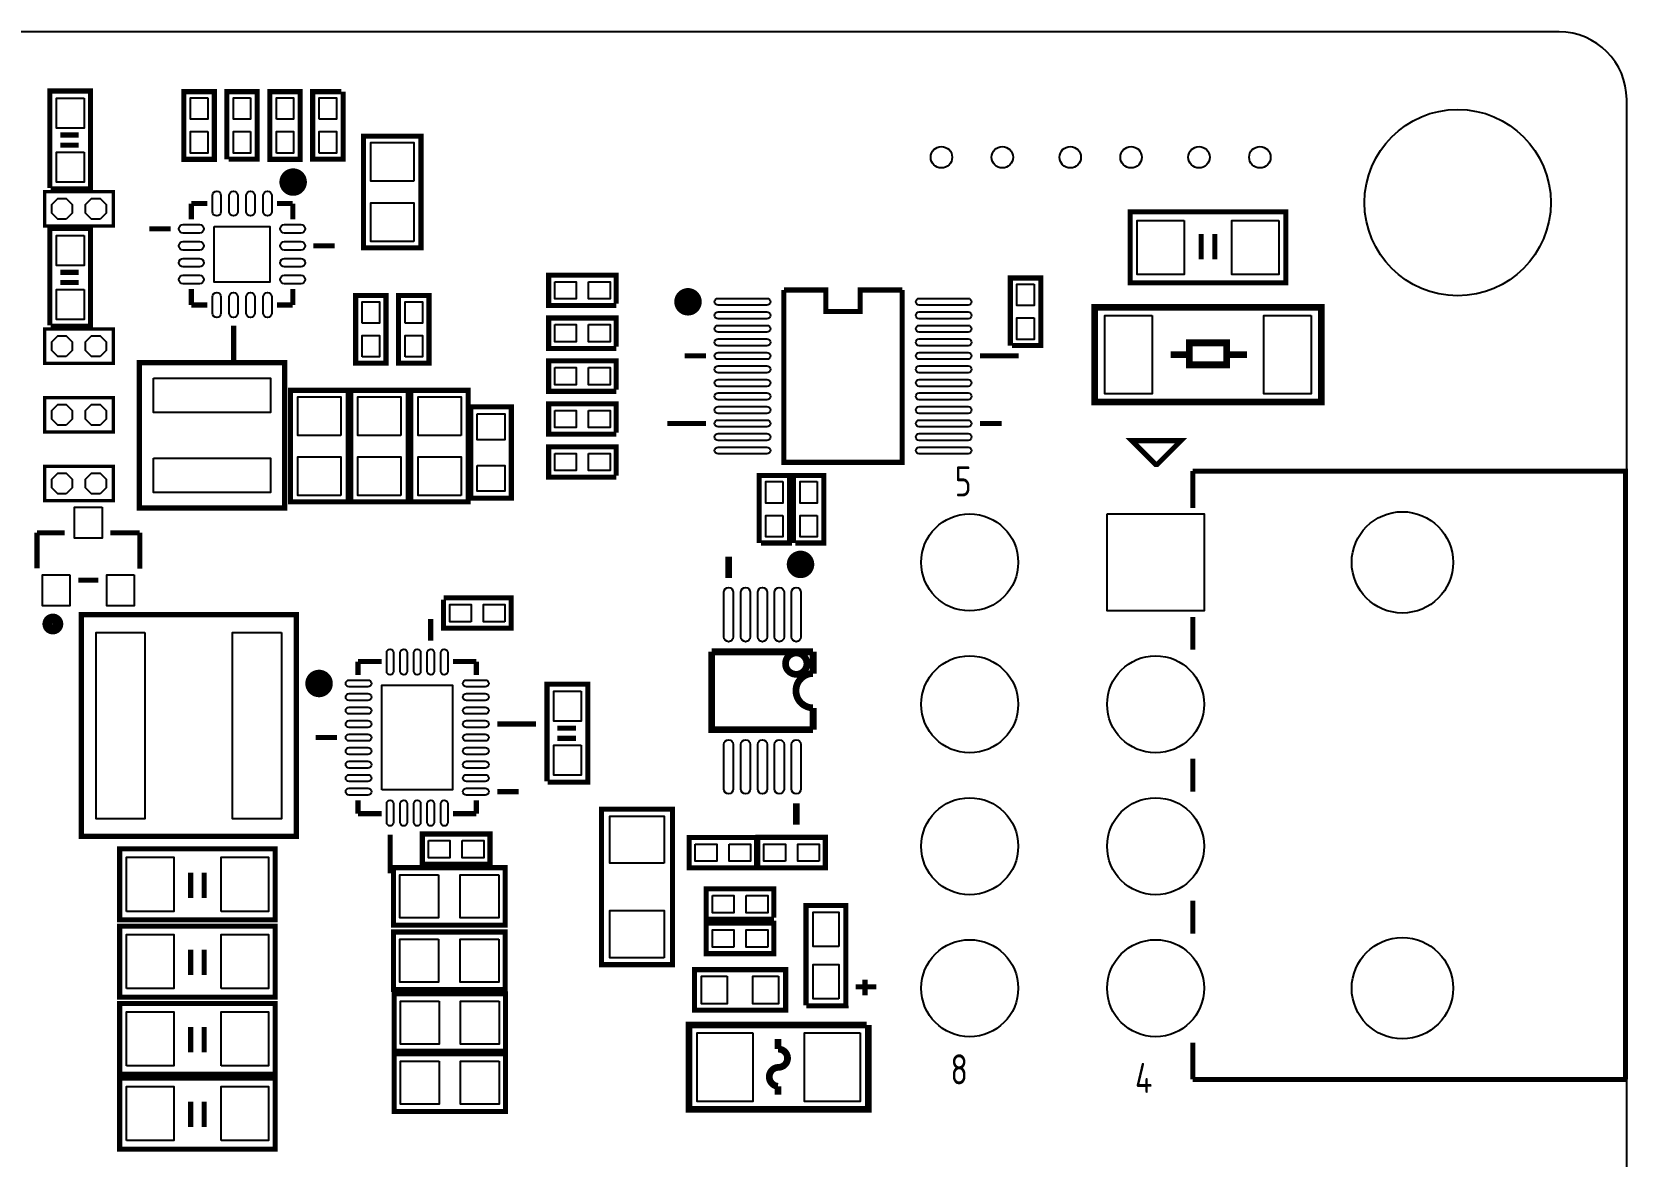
# Model space of a CAD drawing. Header units: millimetres. Extents: x -15 to 227, y -9 to 102.
# Drawn here: x 179.32 to 226.54, y 68.54 to 101.8 of the extents above; entities that cross this region are included whole.
import ezdxf

# ---------------------------------------------------------------- set-up
doc = ezdxf.new("R2010")
doc.units = ezdxf.units.MM
doc.header["$LTSCALE"] = 10
for name, color, linetype in [('BG_OUTLINE', 2, 'Continuous'), ('PG_SILKSCREEN_TOP', 3, 'Continuous'), ('PIN_TOP', 4, 'Continuous')]:
    doc.layers.add(name, color=color, linetype=linetype)
doc.styles.get("Standard").update_dxf_attribs({"font": 'isocp.shx', "width": 0.707, "bigfont": 'hztxt.shx'})

msp = doc.modelspace()

# ---------------------------------------------------------------- linework, layer by layer
at = {"layer": 'BG_OUTLINE'}
msp.add_lwpolyline([(133.299962, 3.39979), (224.499932, 3.39979, 0.414205), (226.499928, 5.399786), (226.499928, 70.799706), (226.499928, 99.799902, 0.414202), (224.499932, 101.799898), (-5.500116, 101.799898, 0.414205)], format="xyb", dxfattribs=at)
at = {"layer": 'PG_SILKSCREEN_TOP'}
for points in [[(179.855114, 97.177352, 0.150114, 0.150114, 0), (179.855114, 100.051362, 0.150114, 0.150114, 0), (181.059074, 100.051362, 0.150114, 0.150114, 0), (181.059074, 97.151952, 0.150114, 0.150114, 0), (179.875434, 97.151952, 0.150114, 0.150114, 0)], [(185.089546, 98.031554, 0.150114, 0.150114, 0), (185.089546, 100.03155, 0.150114, 0.150114, 0), (185.989722, 100.03155, 0.150114, 0.150114, 0), (185.989722, 98.031554, 0.150114, 0.150114, 0), (185.139584, 98.031554, 0.150114, 0.150114, 0)], [(188.529722, 100.03155, 0.150114, 0.150114, 0), (188.529722, 98.031554, 0.150114, 0.150114, 0), (187.629546, 98.031554, 0.150114, 0.150114, 0), (187.629546, 100.03155, 0.150114, 0.150114, 0), (188.479684, 100.03155, 0.150114, 0.150114, 0)], [(180.15966, 98.749866, 0.150114, 0.150114, 0), (180.70957, 98.749866, 0.150114, 0.150114, 0)], [(180.15966, 98.449638, 0.150114, 0.150114, 0), (180.70957, 98.449638, 0.150114, 0.150114, 0)], [(184.03951, 96.251014, 0.1524, 0.1524, 0), (184.03951, 96.721676, 0.1524, 0.1524, 0)], [(184.03951, 96.721676, 0.1524, 0.1524, 0), (184.510172, 96.721676, 0.1524, 0.1524, 0)], [(186.569096, 96.721676, 0.1524, 0.1524, 0), (187.039758, 96.721676, 0.1524, 0.1524, 0)], [(187.039758, 96.721676, 0.1524, 0.1524, 0), (187.039758, 96.251014, 0.1524, 0.1524, 0)], [(179.855114, 93.113352, 0.150114, 0.150114, 0), (179.855114, 95.987362, 0.150114, 0.150114, 0), (181.059074, 95.987362, 0.150114, 0.150114, 0), (181.059074, 93.087952, 0.150114, 0.150114, 0), (179.875434, 93.087952, 0.150114, 0.150114, 0)], [(183.42991, 95.971614, 0.1524, 0.1524, 0), (182.79491, 95.971614, 0.1524, 0.1524, 0)], [(213.914736, 95.07474, 0.150114, 0.150114, 0), (213.914736, 95.824802, 0.150114, 0.150114, 0)], [(214.314532, 95.07474, 0.150114, 0.150114, 0), (214.314532, 95.824802, 0.150114, 0.150114, 0)], [(187.649358, 95.471488, 0.1524, 0.1524, 0), (188.284358, 95.471488, 0.1524, 0.1524, 0)], [(180.15966, 94.685866, 0.150114, 0.150114, 0), (180.70957, 94.685866, 0.150114, 0.150114, 0)], [(180.15966, 94.385638, 0.150114, 0.150114, 0), (180.70957, 94.385638, 0.150114, 0.150114, 0)], [(196.610732, 93.704664, 0.150114, 0.150114, 0), (194.610736, 93.704664, 0.150114, 0.150114, 0), (194.610736, 94.60484, 0.150114, 0.150114, 0), (196.610732, 94.60484, 0.150114, 0.150114, 0), (196.610732, 93.754702, 0.150114, 0.150114, 0)], [(208.267046, 92.519754, 0.150114, 0.150114, 0), (208.267046, 94.51975, 0.150114, 0.150114, 0), (209.167222, 94.51975, 0.150114, 0.150114, 0), (209.167222, 92.519754, 0.150114, 0.150114, 0), (208.317084, 92.519754, 0.150114, 0.150114, 0)], [(184.03951, 93.721428, 0.1524, 0.1524, 0), (184.03951, 94.19209, 0.1524, 0.1524, 0)], [(187.039758, 94.19209, 0.1524, 0.1524, 0), (187.039758, 93.721428, 0.1524, 0.1524, 0)], [(201.569574, 94.164658, 0.1524, 0.1524, 0), (201.569574, 89.064846, 0.1524, 0.1524, 0), (205.069694, 89.064846, 0.1524, 0.1524, 0), (205.069694, 94.164658, 0.1524, 0.1524, 0)], [(205.069694, 94.164658, 0.1524, 0.1524, 0), (203.827634, 94.164658, 0.1524, 0.1524, 0), (203.827634, 93.529658, 0.1524, 0.1524, 0), (202.811634, 93.529658, 0.1524, 0.1524, 0), (202.811634, 94.164658, 0.1524, 0.1524, 0), (201.569574, 94.164658, 0.1524, 0.1524, 0)], [(184.510172, 93.721428, 0.1524, 0.1524, 0), (184.03951, 93.721428, 0.1524, 0.1524, 0)], [(187.039758, 93.721428, 0.1524, 0.1524, 0), (186.569096, 93.721428, 0.1524, 0.1524, 0)], [(185.289698, 93.111828, 0.1524, 0.1524, 0), (185.289698, 92.095828, 0.1524, 0.1524, 0)], [(196.610732, 92.434664, 0.150114, 0.150114, 0), (194.610736, 92.434664, 0.150114, 0.150114, 0), (194.610736, 93.33484, 0.150114, 0.150114, 0), (196.610732, 93.33484, 0.150114, 0.150114, 0), (196.610732, 92.484702, 0.150114, 0.150114, 0)], [(196.610732, 91.164664, 0.150114, 0.150114, 0), (194.610736, 91.164664, 0.150114, 0.150114, 0), (194.610736, 92.06484, 0.150114, 0.150114, 0), (196.610732, 92.06484, 0.150114, 0.150114, 0), (196.610732, 91.214702, 0.150114, 0.150114, 0)], [(199.265032, 92.2147, 0.1524, 0.1524, 0), (198.630032, 92.2147, 0.1524, 0.1524, 0)], [(207.374236, 92.2147, 0.1524, 0.1524, 0), (208.517236, 92.2147, 0.1524, 0.1524, 0)], [(213.514686, 92.249752, 0.199898, 0.199898, 0), (213.01456, 92.249752, 0.199898, 0.199898, 0)], [(214.664544, 92.249752, 0.199898, 0.199898, 0), (215.264746, 92.249752, 0.199898, 0.199898, 0)], [(196.610732, 89.894664, 0.150114, 0.150114, 0), (194.610736, 89.894664, 0.150114, 0.150114, 0), (194.610736, 90.79484, 0.150114, 0.150114, 0), (196.610732, 90.79484, 0.150114, 0.150114, 0), (196.610732, 89.944702, 0.150114, 0.150114, 0)], [(199.265032, 90.214704, 0.1524, 0.1524, 0), (198.122032, 90.214704, 0.1524, 0.1524, 0)], [(207.374236, 90.214704, 0.1524, 0.1524, 0), (208.009236, 90.214704, 0.1524, 0.1524, 0)], [(196.610732, 88.624664, 0.150114, 0.150114, 0), (194.610736, 88.624664, 0.150114, 0.150114, 0), (194.610736, 89.52484, 0.150114, 0.150114, 0), (196.610732, 89.52484, 0.150114, 0.150114, 0), (196.610732, 88.674702, 0.150114, 0.150114, 0)], [(213.665308, 87.71763, 0.1524, 0.1524, 0), (213.665308, 88.80475, 0.1524, 0.1524, 0)], [(213.665308, 88.80475, 0.1524, 0.1524, 0), (226.46513, 88.80475, 0.1524, 0.1524, 0), (226.46513, 70.804786, 0.1524, 0.1524, 0)], [(200.8378, 86.677754, 0.150114, 0.150114, 0), (200.8378, 88.67775, 0.150114, 0.150114, 0), (201.737976, 88.67775, 0.150114, 0.150114, 0), (201.737976, 86.677754, 0.150114, 0.150114, 0), (200.887838, 86.677754, 0.150114, 0.150114, 0)], [(201.8538, 86.677754, 0.150114, 0.150114, 0), (201.8538, 88.67775, 0.150114, 0.150114, 0), (202.753976, 88.67775, 0.150114, 0.150114, 0), (202.753976, 86.677754, 0.150114, 0.150114, 0), (201.903838, 86.677754, 0.150114, 0.150114, 0)], [(179.473098, 86.980776, 0.150114, 0.150114, 0), (180.29301, 86.980776, 0.150114, 0.150114, 0)], [(179.473098, 85.93074, 0.150114, 0.150114, 0), (179.473098, 86.980776, 0.150114, 0.150114, 0)], [(181.64302, 86.980776, 0.150114, 0.150114, 0), (182.51297, 86.980776, 0.150114, 0.150114, 0)], [(182.51297, 86.980776, 0.150114, 0.150114, 0), (182.51297, 85.914484, 0.150114, 0.150114, 0)], [(199.93356, 85.637878, 0.199898, 0.199898, 0), (199.93356, 86.272878, 0.199898, 0.199898, 0)], [(181.293008, 85.580728, 0.150114, 0.150114, 0), (180.69306, 85.580728, 0.150114, 0.150114, 0)], [(191.49949, 85.05444, 0.150114, 0.150114, 0), (193.499486, 85.05444, 0.150114, 0.150114, 0), (193.499486, 84.154264, 0.150114, 0.150114, 0), (191.49949, 84.154264, 0.150114, 0.150114, 0), (191.49949, 85.004402, 0.150114, 0.150114, 0)], [(213.665308, 83.51774, 0.1524, 0.1524, 0), (213.665308, 84.49183, 0.1524, 0.1524, 0)], [(191.121284, 83.791298, 0.1524, 0.1524, 0), (191.121284, 84.426298, 0.1524, 0.1524, 0)], [(188.971174, 82.775298, 0.1524, 0.1524, 0), (188.971174, 83.171284, 0.1524, 0.1524, 0)], [(188.971174, 83.171284, 0.1524, 0.1524, 0), (189.667134, 83.171284, 0.1524, 0.1524, 0)], [(191.775334, 83.171284, 0.1524, 0.1524, 0), (192.471294, 83.171284, 0.1524, 0.1524, 0)], [(192.471294, 83.171284, 0.1524, 0.1524, 0), (192.471294, 82.775298, 0.1524, 0.1524, 0)], [(202.433682, 81.15808, 0.199898, 0.199898, 0), (199.433434, 81.15808, 0.199898, 0.199898, 0), (199.433434, 83.458304, 0.199898, 0.199898, 0)], [(199.433434, 83.458304, 0.199898, 0.199898, 0), (202.433682, 83.458304, 0.199898, 0.199898, 0)], [(202.433682, 83.458304, 0.199898, 0.199898, 0), (202.433682, 82.816192, 0.199898, 0.199898, 1.000244), (202.433682, 81.800192, 0.199898, 0.199898, 0), (202.433682, 81.15808, 0.199898, 0.199898, 0)], [(194.561714, 79.625952, 0.150114, 0.150114, 0), (194.561714, 82.499962, 0.150114, 0.150114, 0), (195.765674, 82.499962, 0.150114, 0.150114, 0), (195.765674, 79.600552, 0.150114, 0.150114, 0), (194.582034, 79.600552, 0.150114, 0.150114, 0)], [(193.091308, 81.321402, 0.1524, 0.1524, 0), (194.234308, 81.321402, 0.1524, 0.1524, 0)], [(194.86626, 81.198466, 0.150114, 0.150114, 0), (195.41617, 81.198466, 0.150114, 0.150114, 0)], [(188.35116, 80.921352, 0.1524, 0.1524, 0), (187.71616, 80.921352, 0.1524, 0.1524, 0)], [(194.86626, 80.898238, 0.150114, 0.150114, 0), (195.41617, 80.898238, 0.150114, 0.150114, 0)], [(213.665308, 79.317596, 0.1524, 0.1524, 0), (213.665308, 80.29194, 0.1524, 0.1524, 0)], [(193.091308, 79.321406, 0.1524, 0.1524, 0), (193.726308, 79.321406, 0.1524, 0.1524, 0)], [(188.971174, 78.67142, 0.1524, 0.1524, 0), (188.971174, 79.067406, 0.1524, 0.1524, 0)], [(192.471294, 79.067406, 0.1524, 0.1524, 0), (192.471294, 78.67142, 0.1524, 0.1524, 0)], [(201.933556, 78.978506, 0.199898, 0.199898, 0), (201.933556, 78.343506, 0.199898, 0.199898, 0)], [(189.667134, 78.67142, 0.1524, 0.1524, 0), (188.971174, 78.67142, 0.1524, 0.1524, 0)], [(192.471294, 78.67142, 0.1524, 0.1524, 0), (191.775334, 78.67142, 0.1524, 0.1524, 0)], [(189.921134, 78.051406, 0.1524, 0.1524, 0), (189.921134, 76.908406, 0.1524, 0.1524, 0)], [(200.763886, 77.067664, 0.150114, 0.150114, 0), (198.76389, 77.067664, 0.150114, 0.150114, 0), (198.76389, 77.96784, 0.150114, 0.150114, 0), (200.763886, 77.96784, 0.150114, 0.150114, 0), (200.763886, 77.117702, 0.150114, 0.150114, 0)], [(184.01919, 76.927964, 0.150114, 0.150114, 0), (184.01919, 76.177902, 0.150114, 0.150114, 0)], [(184.418986, 76.927964, 0.150114, 0.150114, 0), (184.418986, 76.177902, 0.150114, 0.150114, 0)], [(201.271886, 75.543664, 0.150114, 0.150114, 0), (199.27189, 75.543664, 0.150114, 0.150114, 0), (199.27189, 76.44384, 0.150114, 0.150114, 0), (201.271886, 76.44384, 0.150114, 0.150114, 0), (201.271886, 75.593702, 0.150114, 0.150114, 0)], [(202.223878, 73.001632, 0.1524, 0.1524, 0), (202.222608, 75.950572, 0.1524, 0.1524, 0), (203.399898, 75.950572, 0.1524, 0.1524, 0), (203.403708, 72.983852, 0.1524, 0.1524, 0), (202.227688, 72.983852, 0.1524, 0.1524, 0)], [(213.665308, 75.117706, 0.1524, 0.1524, 0), (213.665308, 76.091796, 0.1524, 0.1524, 0)], [(184.01919, 74.641964, 0.150114, 0.150114, 0), (184.01919, 73.891902, 0.150114, 0.150114, 0)], [(184.418986, 74.641964, 0.150114, 0.150114, 0), (184.418986, 73.891902, 0.150114, 0.150114, 0)], [(203.968858, 73.298812, 0.1524, 0.1524, 0), (203.968858, 73.753472, 0.1524, 0.1524, 0)], [(203.694538, 73.547732, 0.1524, 0.1524, 0), (204.304138, 73.547732, 0.1524, 0.1524, 0)], [(184.01919, 72.355964, 0.150114, 0.150114, 0), (184.01919, 71.605902, 0.150114, 0.150114, 0)], [(184.418986, 72.355964, 0.150114, 0.150114, 0), (184.418986, 71.605902, 0.150114, 0.150114, 0)], [(204.064616, 72.417686, 0.199898, 0.199898, 0), (204.064616, 69.917818, 0.199898, 0.199898, 0), (198.764652, 69.917818, 0.199898, 0.199898, 0), (198.764652, 72.417686, 0.199898, 0.199898, 0), (204.014578, 72.417686, 0.199898, 0.199898, 0)], [(201.40676, 71.163942, 0.199898, 0.199898, 1.022753), (201.394822, 71.70293, 0.199898, 0.199898, 0), (201.394822, 72.003158, 0.199898, 0.199898, 0)], [(213.665308, 70.804786, 0.1524, 0.1524, 0), (213.665308, 71.891906, 0.1524, 0.1524, 0)], [(201.430636, 71.163434, 0.199898, 0.199898, 0.984392), (201.394822, 70.60311, 0.199898, 0.199898, 0), (201.394822, 70.353174, 0.199898, 0.199898, 0)], [(226.46513, 70.804786, 0.1524, 0.1524, 0), (213.665308, 70.804786, 0.1524, 0.1524, 0)], [(184.01919, 70.146164, 0.150114, 0.150114, 0), (184.01919, 69.396102, 0.150114, 0.150114, 0)], [(184.418986, 70.146164, 0.150114, 0.150114, 0), (184.418986, 69.396102, 0.150114, 0.150114, 0)]]:
    msp.add_lwpolyline(points, format="xyseb", dxfattribs=at)
for points in [[(183.819546, 98.031554, 0.1524, 0.1524, 0), (183.819546, 100.03155, 0.1524, 0.1524, 0), (184.719722, 100.03155, 0.1524, 0.1524, 0), (184.719722, 98.031554, 0.1524, 0.1524, 0)], [(187.259722, 100.03155, 0.1524, 0.1524, 0), (187.259722, 98.031554, 0.1524, 0.1524, 0), (186.359546, 98.031554, 0.1524, 0.1524, 0), (186.359546, 100.03155, 0.1524, 0.1524, 0)], [(189.13475, 95.413068, 0.150114, 0.150114, 0), (189.13475, 98.713036, 0.150114, 0.150114, 0), (190.834518, 98.713036, 0.150114, 0.150114, 0), (190.834518, 95.413068, 0.150114, 0.150114, 0)], [(187.254896, 97.356676, 0.4064, 0.4064, 1), (186.848572, 97.356628, 0.4064, 0.4064, 1)], [(179.697634, 97.075752, 0.1016, 0.1016, 0), (181.729634, 97.075752, 0.1016, 0.1016, 0), (181.729634, 96.059752, 0.1016, 0.1016, 0), (179.697634, 96.059752, 0.1016, 0.1016, 0)], [(216.414604, 94.374716, 0.150114, 0.150114, 0), (211.814664, 94.374716, 0.150114, 0.150114, 0), (211.814664, 96.474788, 0.150114, 0.150114, 0), (216.414604, 96.474788, 0.150114, 0.150114, 0)], [(189.799722, 93.99905, 0.1524, 0.1524, 0), (189.799722, 91.999054, 0.1524, 0.1524, 0), (188.899546, 91.999054, 0.1524, 0.1524, 0), (188.899546, 93.99905, 0.1524, 0.1524, 0)], [(191.069722, 93.99905, 0.1524, 0.1524, 0), (191.069722, 91.999054, 0.1524, 0.1524, 0), (190.169546, 91.999054, 0.1524, 0.1524, 0), (190.169546, 93.99905, 0.1524, 0.1524, 0)], [(198.934832, 93.814646, 0.4064, 0.4064, 1), (198.528636, 93.814858, 0.4064, 0.4064, 1)], [(217.46464, 90.849704, 0.199898, 0.199898, 0), (210.764628, 90.849704, 0.199898, 0.199898, 0), (210.764628, 93.6498, 0.199898, 0.199898, 0), (217.46464, 93.6498, 0.199898, 0.199898, 0)], [(179.697634, 93.011752, 0.1016, 0.1016, 0), (181.729634, 93.011752, 0.1016, 0.1016, 0), (181.729634, 91.995752, 0.1016, 0.1016, 0), (179.697634, 91.995752, 0.1016, 0.1016, 0)], [(214.664544, 91.949778, 0.199898, 0.199898, 0), (213.564724, 91.949778, 0.199898, 0.199898, 0), (213.564724, 92.599764, 0.199898, 0.199898, 0), (214.664544, 92.599764, 0.199898, 0.199898, 0)], [(182.500524, 92.012262, 0.1524, 0.1524, 0), (186.800744, 92.012262, 0.1524, 0.1524, 0), (186.800744, 87.712042, 0.1524, 0.1524, 0), (182.500524, 87.712042, 0.1524, 0.1524, 0)], [(186.976004, 87.894668, 0.150114, 0.150114, 0), (186.976004, 91.194636, 0.150114, 0.150114, 0), (188.675772, 91.194636, 0.150114, 0.150114, 0), (188.675772, 87.894668, 0.150114, 0.150114, 0)], [(188.754004, 87.894668, 0.150114, 0.150114, 0), (188.754004, 91.194636, 0.150114, 0.150114, 0), (190.453772, 91.194636, 0.150114, 0.150114, 0), (190.453772, 87.894668, 0.150114, 0.150114, 0)], [(190.532004, 87.894668, 0.150114, 0.150114, 0), (190.532004, 91.194636, 0.150114, 0.150114, 0), (192.231772, 91.194636, 0.150114, 0.150114, 0), (192.231772, 87.894668, 0.150114, 0.150114, 0)], [(179.697634, 90.979752, 0.1016, 0.1016, 0), (181.729634, 90.979752, 0.1016, 0.1016, 0), (181.729634, 89.963752, 0.1016, 0.1016, 0), (179.697634, 89.963752, 0.1016, 0.1016, 0)], [(193.505836, 90.704162, 0.150114, 0.150114, 0), (193.505836, 88.004142, 0.150114, 0.150114, 0), (192.30594, 88.004142, 0.150114, 0.150114, 0), (192.30594, 90.704162, 0.150114, 0.150114, 0)], [(212.565234, 89.004648, 0.1524, 0.1524, 0), (211.86521, 89.704672, 0.1524, 0.1524, 0), (213.315296, 89.704672, 0.1524, 0.1524, 0), (212.615272, 89.004648, 0.1524, 0.1524, 0)], [(179.697634, 88.947752, 0.1016, 0.1016, 0), (181.729634, 88.947752, 0.1016, 0.1016, 0), (181.729634, 87.931752, 0.1016, 0.1016, 0), (179.697634, 87.931752, 0.1016, 0.1016, 0)], [(202.263756, 86.044278, 0.4064, 0.4064, 1), (201.85736, 86.044306, 0.4064, 0.4064, 1)], [(180.100986, 84.280756, 0.299974, 0.299974, 1), (179.78501, 84.280756, 0.299974, 0.299974, 1)], [(187.145168, 84.556854, 0.1524, 0.1524, 0), (187.145168, 77.99705, 0.1524, 0.1524, 0), (180.785008, 77.99705, 0.1524, 0.1524, 0), (180.785008, 84.556854, 0.1524, 0.1524, 0)], [(202.249786, 83.108292, 0.199898, 0.199898, 1), (201.61733, 83.108092, 0.199898, 0.199898, 1)], [(188.021214, 82.521298, 0.4064, 0.4064, 1), (187.614454, 82.521406, 0.4064, 0.4064, 1)], [(196.173852, 74.201782, 0.150114, 0.150114, 0), (196.173852, 78.801722, 0.150114, 0.150114, 0), (198.273924, 78.801722, 0.150114, 0.150114, 0), (198.273924, 74.201782, 0.150114, 0.150114, 0)], [(192.872614, 77.169264, 0.1524, 0.1524, 0), (190.872618, 77.169264, 0.1524, 0.1524, 0), (190.872618, 78.06944, 0.1524, 0.1524, 0), (192.872614, 78.06944, 0.1524, 0.1524, 0)], [(200.79589, 77.96784, 0.1524, 0.1524, 0), (202.795886, 77.96784, 0.1524, 0.1524, 0), (202.795886, 77.067664, 0.1524, 0.1524, 0), (200.79589, 77.067664, 0.1524, 0.1524, 0)], [(181.919118, 77.627988, 0.150114, 0.150114, 0), (186.519058, 77.627988, 0.150114, 0.150114, 0), (186.519058, 75.527916, 0.150114, 0.150114, 0), (181.919118, 75.527916, 0.150114, 0.150114, 0)], [(193.323718, 75.372468, 0.150114, 0.150114, 0), (190.02375, 75.372468, 0.150114, 0.150114, 0), (190.02375, 77.072236, 0.150114, 0.150114, 0), (193.323718, 77.072236, 0.150114, 0.150114, 0)], [(181.919118, 75.341988, 0.150114, 0.150114, 0), (186.519058, 75.341988, 0.150114, 0.150114, 0), (186.519058, 73.241916, 0.150114, 0.150114, 0), (181.919118, 73.241916, 0.150114, 0.150114, 0)], [(193.323718, 73.467468, 0.150114, 0.150114, 0), (190.02375, 73.467468, 0.150114, 0.150114, 0), (190.02375, 75.167236, 0.150114, 0.150114, 0), (193.323718, 75.167236, 0.150114, 0.150114, 0)], [(199.27189, 75.42784, 0.1524, 0.1524, 0), (201.271886, 75.42784, 0.1524, 0.1524, 0), (201.271886, 74.527664, 0.1524, 0.1524, 0), (199.27189, 74.527664, 0.1524, 0.1524, 0)], [(201.621898, 72.853804, 0.150114, 0.150114, 0), (198.921878, 72.853804, 0.150114, 0.150114, 0), (198.921878, 74.0537, 0.150114, 0.150114, 0), (201.621898, 74.0537, 0.150114, 0.150114, 0)], [(193.336672, 71.638668, 0.150114, 0.150114, 0), (190.036704, 71.638668, 0.150114, 0.150114, 0), (190.036704, 73.338436, 0.150114, 0.150114, 0), (193.336672, 73.338436, 0.150114, 0.150114, 0)], [(181.919118, 73.055988, 0.150114, 0.150114, 0), (186.519058, 73.055988, 0.150114, 0.150114, 0), (186.519058, 70.955916, 0.150114, 0.150114, 0), (181.919118, 70.955916, 0.150114, 0.150114, 0)], [(193.336672, 69.860668, 0.150114, 0.150114, 0), (190.036704, 69.860668, 0.150114, 0.150114, 0), (190.036704, 71.560436, 0.150114, 0.150114, 0), (193.336672, 71.560436, 0.150114, 0.150114, 0)], [(181.919118, 70.846188, 0.150114, 0.150114, 0), (186.519058, 70.846188, 0.150114, 0.150114, 0), (186.519058, 68.746116, 0.150114, 0.150114, 0), (181.919118, 68.746116, 0.150114, 0.150114, 0)]]:
    msp.add_lwpolyline(points, format="xyseb", close=True, dxfattribs=at)
at = {"layer": 'PIN_TOP'}
for points in [[(180.866034, 99.844352), (180.866034, 98.955352), (180.053234, 98.955352), (180.053234, 99.844352)], [(184.523634, 99.848924), (184.523634, 99.213924), (184.015634, 99.213924), (184.015634, 99.848924)], [(185.793634, 99.848924), (185.793634, 99.213924), (185.285634, 99.213924), (185.285634, 99.848924)], [(186.555634, 99.213924), (186.555634, 99.848924), (187.063634, 99.848924), (187.063634, 99.213924)], [(187.825634, 99.213924), (187.825634, 99.848924), (188.333634, 99.848924), (188.333634, 99.213924)], [(184.523634, 98.84918), (184.523634, 98.21418), (184.015634, 98.21418), (184.015634, 98.84918)], [(185.793634, 98.84918), (185.793634, 98.21418), (185.285634, 98.21418), (185.285634, 98.84918)], [(186.555634, 98.21418), (186.555634, 98.84918), (187.063634, 98.84918), (187.063634, 98.21418)], [(187.825634, 98.21418), (187.825634, 98.84918), (188.333634, 98.84918), (188.333634, 98.21418)], [(180.866034, 98.244152), (180.866034, 97.355152), (180.053234, 97.355152), (180.053234, 98.244152)], [(190.619634, 97.381568), (189.349634, 97.381568), (189.349634, 98.524568), (190.619634, 98.524568)], [(180.339756, 96.262952), (180.08726, 96.262952), (179.908708, 96.441504), (179.908708, 96.694), (180.08726, 96.872552), (180.339756, 96.872552), (180.518308, 96.694), (180.518308, 96.441504)], [(181.340008, 96.262952), (181.087512, 96.262952), (180.90896, 96.441504), (180.90896, 96.694), (181.087512, 96.872552), (181.340008, 96.872552), (181.51856, 96.694), (181.51856, 96.441504)], [(190.619634, 95.601536), (189.349634, 95.601536), (189.349634, 96.744536), (190.619634, 96.744536)], [(184.714134, 96.047052), (186.365134, 96.047052), (186.365134, 94.396052), (184.714134, 94.396052)], [(213.413086, 96.224852), (213.413086, 94.624652), (212.016086, 94.624652), (212.016086, 96.224852)], [(216.213182, 96.224852), (216.213182, 94.624652), (214.816182, 94.624652), (214.816182, 96.224852)], [(180.866034, 95.780352), (180.866034, 94.891352), (180.053234, 94.891352), (180.053234, 95.780352)], [(180.866034, 94.180152), (180.866034, 93.291152), (180.053234, 93.291152), (180.053234, 94.180152)], [(194.793362, 94.408752), (195.428362, 94.408752), (195.428362, 93.900752), (194.793362, 93.900752)], [(195.793106, 94.408752), (196.428106, 94.408752), (196.428106, 93.900752), (195.793106, 93.900752)], [(208.971134, 94.337124), (208.971134, 93.702124), (208.463134, 93.702124), (208.463134, 94.337124)], [(189.095634, 93.181424), (189.095634, 93.816424), (189.603634, 93.816424), (189.603634, 93.181424)], [(190.365634, 93.181424), (190.365634, 93.816424), (190.873634, 93.816424), (190.873634, 93.181424)], [(194.793362, 93.138752), (195.428362, 93.138752), (195.428362, 92.630752), (194.793362, 92.630752)], [(195.793106, 93.138752), (196.428106, 93.138752), (196.428106, 92.630752), (195.793106, 92.630752)], [(208.971134, 93.33738), (208.971134, 92.70238), (208.463134, 92.70238), (208.463134, 93.33738)], [(212.463126, 93.405452), (212.463126, 91.094052), (211.066126, 91.094052), (211.066126, 93.405452)], [(217.163142, 93.405452), (217.163142, 91.094052), (215.766142, 91.094052), (215.766142, 93.405452)], [(180.339756, 92.198952), (180.08726, 92.198952), (179.908708, 92.377504), (179.908708, 92.63), (180.08726, 92.808552), (180.339756, 92.808552), (180.518308, 92.63), (180.518308, 92.377504)], [(181.340008, 92.198952), (181.087512, 92.198952), (180.90896, 92.377504), (180.90896, 92.63), (181.087512, 92.808552), (181.340008, 92.808552), (181.51856, 92.63), (181.51856, 92.377504)], [(189.095634, 92.18168), (189.095634, 92.81668), (189.603634, 92.81668), (189.603634, 92.18168)], [(190.365634, 92.18168), (190.365634, 92.81668), (190.873634, 92.81668), (190.873634, 92.18168)], [(194.793362, 91.868752), (195.428362, 91.868752), (195.428362, 91.360752), (194.793362, 91.360752)], [(195.793106, 91.868752), (196.428106, 91.868752), (196.428106, 91.360752), (195.793106, 91.360752)], [(182.923434, 91.555062), (186.377834, 91.555062), (186.377834, 90.539062), (182.923434, 90.539062)], [(180.339756, 90.166952), (180.08726, 90.166952), (179.908708, 90.345504), (179.908708, 90.598), (180.08726, 90.776552), (180.339756, 90.776552), (180.518308, 90.598), (180.518308, 90.345504)], [(181.340008, 90.166952), (181.087512, 90.166952), (180.90896, 90.345504), (180.90896, 90.598), (181.087512, 90.776552), (181.340008, 90.776552), (181.51856, 90.598), (181.51856, 90.345504)], [(188.460888, 89.863168), (187.190888, 89.863168), (187.190888, 91.006168), (188.460888, 91.006168)], [(190.238888, 89.863168), (188.968888, 89.863168), (188.968888, 91.006168), (190.238888, 91.006168)], [(192.016888, 89.863168), (190.746888, 89.863168), (190.746888, 91.006168), (192.016888, 91.006168)], [(192.499488, 90.49512), (193.312288, 90.49512), (193.312288, 89.73312), (192.499488, 89.73312)], [(194.793362, 90.598752), (195.428362, 90.598752), (195.428362, 90.090752), (194.793362, 90.090752)], [(195.793106, 90.598752), (196.428106, 90.598752), (196.428106, 90.090752), (195.793106, 90.090752)], [(194.793362, 89.328752), (195.428362, 89.328752), (195.428362, 88.820752), (194.793362, 88.820752)], [(195.793106, 89.328752), (196.428106, 89.328752), (196.428106, 88.820752), (195.793106, 88.820752)], [(182.923434, 89.185242), (186.377834, 89.185242), (186.377834, 88.169242), (182.923434, 88.169242)], [(188.460888, 88.083136), (187.190888, 88.083136), (187.190888, 89.226136), (188.460888, 89.226136)], [(190.238888, 88.083136), (188.968888, 88.083136), (188.968888, 89.226136), (190.238888, 89.226136)], [(192.016888, 88.083136), (190.746888, 88.083136), (190.746888, 89.226136), (192.016888, 89.226136)], [(192.499488, 88.975184), (193.312288, 88.975184), (193.312288, 88.213184), (192.499488, 88.213184)], [(180.339756, 88.134952), (180.08726, 88.134952), (179.908708, 88.313504), (179.908708, 88.566), (180.08726, 88.744552), (180.339756, 88.744552), (180.518308, 88.566), (180.518308, 88.313504)], [(181.340008, 88.134952), (181.087512, 88.134952), (180.90896, 88.313504), (180.90896, 88.566), (181.087512, 88.744552), (181.340008, 88.744552), (181.51856, 88.566), (181.51856, 88.313504)], [(201.541888, 88.495124), (201.541888, 87.860124), (201.033888, 87.860124), (201.033888, 88.495124)], [(202.557888, 88.495124), (202.557888, 87.860124), (202.049888, 87.860124), (202.049888, 88.495124)], [(181.399434, 87.73795), (181.399434, 86.82355), (180.586634, 86.82355), (180.586634, 87.73795)], [(201.541888, 87.49538), (201.541888, 86.86038), (201.033888, 86.86038), (201.033888, 87.49538)], [(202.557888, 87.49538), (202.557888, 86.86038), (202.049888, 86.86038), (202.049888, 87.49538)], [(211.130134, 87.53983), (214.000334, 87.53983), (214.000334, 84.66963), (211.130134, 84.66963)], [(180.449474, 85.737954), (180.449474, 84.823554), (179.636674, 84.823554), (179.636674, 85.737954)], [(182.349394, 85.737954), (182.349394, 84.823554), (181.536594, 84.823554), (181.536594, 85.737954)], [(192.317116, 84.350352), (191.682116, 84.350352), (191.682116, 84.858352), (192.317116, 84.858352)], [(193.31686, 84.350352), (192.68186, 84.350352), (192.68186, 84.858352), (193.31686, 84.858352)], [(182.668926, 84.032852), (182.668926, 78.521052), (181.221126, 78.521052), (181.221126, 84.032852)], [(186.70905, 84.032852), (186.70905, 78.521052), (185.26125, 78.521052), (185.26125, 84.032852)], [(189.679834, 79.371952), (189.679834, 82.470752), (191.762634, 82.470752), (191.762634, 79.371952)], [(195.572634, 82.292952), (195.572634, 81.403952), (194.759834, 81.403952), (194.759834, 82.292952)], [(195.572634, 80.692752), (195.572634, 79.803752), (194.759834, 79.803752), (194.759834, 80.692752)], [(198.023988, 77.2033), (196.423788, 77.2033), (196.423788, 78.6003), (198.023988, 78.6003)], [(191.055244, 77.873352), (191.690244, 77.873352), (191.690244, 77.365352), (191.055244, 77.365352)], [(192.054988, 77.873352), (192.689988, 77.873352), (192.689988, 77.365352), (192.054988, 77.365352)], [(198.946516, 77.771752), (199.581516, 77.771752), (199.581516, 77.263752), (198.946516, 77.263752)], [(199.94626, 77.771752), (200.58126, 77.771752), (200.58126, 77.263752), (199.94626, 77.263752)], [(201.613516, 77.263752), (200.978516, 77.263752), (200.978516, 77.771752), (201.613516, 77.771752)], [(202.61326, 77.263752), (201.97826, 77.263752), (201.97826, 77.771752), (202.61326, 77.771752)], [(182.12054, 75.777852), (182.12054, 77.378052), (183.51754, 77.378052), (183.51754, 75.777852)], [(184.920636, 75.777852), (184.920636, 77.378052), (186.317636, 77.378052), (186.317636, 75.777852)], [(191.355218, 76.857352), (191.355218, 75.587352), (190.212218, 75.587352), (190.212218, 76.857352)], [(193.13525, 76.857352), (193.13525, 75.587352), (191.99225, 75.587352), (191.99225, 76.857352)], [(199.454516, 76.247752), (200.089516, 76.247752), (200.089516, 75.739752), (199.454516, 75.739752)], [(200.45426, 76.247752), (201.08926, 76.247752), (201.08926, 75.739752), (200.45426, 75.739752)], [(198.023988, 74.403204), (196.423788, 74.403204), (196.423788, 75.800204), (198.023988, 75.800204)], [(203.192888, 74.736452), (202.430888, 74.736452), (202.430888, 75.752452), (203.192888, 75.752452)], [(182.12054, 73.491852), (182.12054, 75.092052), (183.51754, 75.092052), (183.51754, 73.491852)], [(184.920636, 73.491852), (184.920636, 75.092052), (186.317636, 75.092052), (186.317636, 73.491852)], [(200.089516, 74.723752), (199.454516, 74.723752), (199.454516, 75.231752), (200.089516, 75.231752)], [(201.08926, 74.723752), (200.45426, 74.723752), (200.45426, 75.231752), (201.08926, 75.231752)], [(191.355218, 74.952352), (191.355218, 73.682352), (190.212218, 73.682352), (190.212218, 74.952352)], [(193.13525, 74.952352), (193.13525, 73.682352), (191.99225, 73.682352), (191.99225, 74.952352)], [(203.192888, 73.187052), (202.430888, 73.187052), (202.430888, 74.203052), (203.192888, 74.203052)], [(199.89292, 73.860152), (199.89292, 73.047352), (199.13092, 73.047352), (199.13092, 73.860152)], [(201.412856, 73.860152), (201.412856, 73.047352), (200.650856, 73.047352), (200.650856, 73.860152)], [(182.12054, 71.205852), (182.12054, 72.806052), (183.51754, 72.806052), (183.51754, 71.205852)], [(184.920636, 71.205852), (184.920636, 72.806052), (186.317636, 72.806052), (186.317636, 71.205852)], [(191.368172, 73.123552), (191.368172, 71.853552), (190.225172, 71.853552), (190.225172, 73.123552)], [(193.148204, 73.123552), (193.148204, 71.853552), (192.005204, 71.853552), (192.005204, 73.123552)], [(200.654666, 72.183752), (200.654666, 70.151752), (199.003666, 70.151752), (199.003666, 72.183752)], [(203.825602, 72.183752), (203.825602, 70.151752), (202.174602, 70.151752), (202.174602, 72.183752)], [(191.368172, 71.345552), (191.368172, 70.075552), (190.225172, 70.075552), (190.225172, 71.345552)], [(193.148204, 71.345552), (193.148204, 70.075552), (192.005204, 70.075552), (192.005204, 71.345552)], [(182.12054, 68.996052), (182.12054, 70.596252), (183.51754, 70.596252), (183.51754, 68.996052)], [(184.920636, 68.996052), (184.920636, 70.596252), (186.317636, 70.596252), (186.317636, 68.996052)]]:
    msp.add_lwpolyline(points, close=True, dxfattribs=at)
for points in [[(184.916572, 96.962976), (184.916572, 96.480376, -1), (184.662572, 96.480376), (184.662572, 96.962976, -1)], [(185.416698, 96.962976), (185.416698, 96.480376, -1), (185.162698, 96.480376), (185.162698, 96.962976, -1)], [(185.91657, 96.962976), (185.91657, 96.480376, -1), (185.66257, 96.480376), (185.66257, 96.962976, -1)], [(186.416696, 96.962976), (186.416696, 96.480376, -1), (186.162696, 96.480376), (186.162696, 96.962976, -1)], [(183.79821, 96.098614), (184.28081, 96.098614, -1), (184.28081, 95.844614), (183.79821, 95.844614, -1)], [(186.798458, 96.098614), (187.281058, 96.098614, -1), (187.281058, 95.844614), (186.798458, 95.844614, -1)], [(183.79821, 95.598488), (184.28081, 95.598488, -1), (184.28081, 95.344488), (183.79821, 95.344488, -1)], [(186.798458, 95.598488), (187.281058, 95.598488, -1), (187.281058, 95.344488), (186.798458, 95.344488, -1)], [(183.79821, 95.098616), (184.28081, 95.098616, -1), (184.28081, 94.844616), (183.79821, 94.844616, -1)], [(186.798458, 95.098616), (187.281058, 95.098616, -1), (187.281058, 94.844616), (186.798458, 94.844616, -1)], [(183.79821, 94.59849), (184.28081, 94.59849, -1), (184.28081, 94.34449), (183.79821, 94.34449, -1)], [(186.798458, 94.59849), (187.281058, 94.59849, -1), (187.281058, 94.34449), (186.798458, 94.34449, -1)], [(184.916572, 93.962728), (184.916572, 93.480128, -1), (184.662572, 93.480128), (184.662572, 93.962728, -1)], [(185.416698, 93.962728), (185.416698, 93.480128, -1), (185.162698, 93.480128), (185.162698, 93.962728, -1)], [(185.91657, 93.962728), (185.91657, 93.480128, -1), (185.66257, 93.480128), (185.66257, 93.962728, -1)], [(186.416696, 93.962728), (186.416696, 93.480128, -1), (186.162696, 93.480128), (186.162696, 93.962728, -1)], [(201.068432, 93.713046), (199.620632, 93.713046, -1), (199.620632, 93.916246), (201.068432, 93.916246, -1)], [(201.068432, 93.31325), (199.620632, 93.31325, -1), (199.620632, 93.51645), (201.068432, 93.51645, -1)], [(207.018636, 93.713046), (205.570836, 93.713046, -1), (205.570836, 93.916246), (207.018636, 93.916246, -1)], [(207.018636, 93.31325), (205.570836, 93.31325, -1), (205.570836, 93.51645), (207.018636, 93.51645, -1)], [(201.068432, 92.9132), (199.620632, 92.9132, -1), (199.620632, 93.1164), (201.068432, 93.1164, -1)], [(207.018636, 92.9132), (205.570836, 92.9132, -1), (205.570836, 93.1164), (207.018636, 93.1164, -1)], [(201.068432, 92.51315), (199.620632, 92.51315, -1), (199.620632, 92.71635), (201.068432, 92.71635, -1)], [(207.018636, 92.51315), (205.570836, 92.51315, -1), (205.570836, 92.71635), (207.018636, 92.71635, -1)], [(201.068432, 92.1131), (199.620632, 92.1131, -1), (199.620632, 92.3163), (201.068432, 92.3163, -1)], [(207.018636, 92.1131), (205.570836, 92.1131, -1), (205.570836, 92.3163), (207.018636, 92.3163, -1)], [(201.068432, 91.71305), (199.620632, 91.71305, -1), (199.620632, 91.91625), (201.068432, 91.91625, -1)], [(207.018636, 91.71305), (205.570836, 91.71305, -1), (205.570836, 91.91625), (207.018636, 91.91625, -1)], [(201.068432, 91.313254), (199.620632, 91.313254, -1), (199.620632, 91.516454), (201.068432, 91.516454, -1)], [(207.018636, 91.313254), (205.570836, 91.313254, -1), (205.570836, 91.516454), (207.018636, 91.516454, -1)], [(201.068432, 90.913204), (199.620632, 90.913204, -1), (199.620632, 91.116404), (201.068432, 91.116404, -1)], [(201.068432, 90.513154), (199.620632, 90.513154, -1), (199.620632, 90.716354), (201.068432, 90.716354, -1)], [(207.018636, 90.913204), (205.570836, 90.913204, -1), (205.570836, 91.116404), (207.018636, 91.116404, -1)], [(207.018636, 90.513154), (205.570836, 90.513154, -1), (205.570836, 90.716354), (207.018636, 90.716354, -1)], [(201.068432, 90.113104), (199.620632, 90.113104, -1), (199.620632, 90.316304), (201.068432, 90.316304, -1)], [(207.018636, 90.113104), (205.570836, 90.113104, -1), (205.570836, 90.316304), (207.018636, 90.316304, -1)], [(201.068432, 89.713054), (199.620632, 89.713054, -1), (199.620632, 89.916254), (201.068432, 89.916254, -1)], [(207.018636, 89.713054), (205.570836, 89.713054, -1), (205.570836, 89.916254), (207.018636, 89.916254, -1)], [(201.068432, 89.313258), (199.620632, 89.313258, -1), (199.620632, 89.516458), (201.068432, 89.516458, -1)], [(207.018636, 89.313258), (205.570836, 89.313258, -1), (205.570836, 89.516458), (207.018636, 89.516458, -1)], [(199.794114, 83.897597), (199.794114, 85.218651, -1), (200.073006, 85.218651), (200.073006, 83.897597, -1)], [(200.293986, 83.897597), (200.293986, 85.218651, -1), (200.572878, 85.218651), (200.572878, 83.897597, -1)], [(200.794112, 83.897597), (200.794112, 85.218651, -1), (201.073004, 85.218651), (201.073004, 83.897597, -1)], [(201.294238, 83.897597), (201.294238, 85.218651, -1), (201.57313, 85.218651), (201.57313, 83.897597, -1)], [(201.79411, 83.897597), (201.79411, 85.218651, -1), (202.073002, 85.218651), (202.073002, 83.897597, -1)], [(190.022734, 83.435698), (190.022734, 82.876898, -1), (189.819534, 82.876898), (189.819534, 83.435698, -1)], [(190.422784, 83.435698), (190.422784, 82.876898, -1), (190.219584, 82.876898), (190.219584, 83.435698, -1)], [(190.822834, 83.435698), (190.822834, 82.876898, -1), (190.619634, 82.876898), (190.619634, 83.435698, -1)], [(191.222884, 83.435698), (191.222884, 82.876898, -1), (191.019684, 82.876898), (191.019684, 83.435698, -1)], [(191.622934, 83.435698), (191.622934, 82.876898, -1), (191.419734, 82.876898), (191.419734, 83.435698, -1)], [(189.26556, 82.419698), (188.70676, 82.419698, -1), (188.70676, 82.622898), (189.26556, 82.622898, -1)], [(189.26556, 82.019648), (188.70676, 82.019648, -1), (188.70676, 82.222848), (189.26556, 82.222848, -1)], [(192.735708, 82.419698), (192.176908, 82.419698, -1), (192.176908, 82.622898), (192.735708, 82.622898, -1)], [(192.735708, 82.019648), (192.176908, 82.019648, -1), (192.176908, 82.222848), (192.735708, 82.222848, -1)], [(189.26556, 81.619852), (188.70676, 81.619852, -1), (188.70676, 81.823052), (189.26556, 81.823052, -1)], [(192.735708, 81.619852), (192.176908, 81.619852, -1), (192.176908, 81.823052), (192.735708, 81.823052, -1)], [(189.26556, 81.219802), (188.70676, 81.219802, -1), (188.70676, 81.423002), (189.26556, 81.423002, -1)], [(192.735708, 81.219802), (192.176908, 81.219802, -1), (192.176908, 81.423002), (192.735708, 81.423002, -1)], [(189.26556, 80.819752), (188.70676, 80.819752, -1), (188.70676, 81.022952), (189.26556, 81.022952, -1)], [(192.735708, 80.819752), (192.176908, 80.819752, -1), (192.176908, 81.022952), (192.735708, 81.022952, -1)], [(199.794114, 79.397733), (199.794114, 80.718787, -1), (200.073006, 80.718787), (200.073006, 79.397733, -1)], [(200.293986, 79.397733), (200.293986, 80.718787, -1), (200.572878, 80.718787), (200.572878, 79.397733, -1)], [(200.794112, 79.397733), (200.794112, 80.718787, -1), (201.073004, 80.718787), (201.073004, 79.397733, -1)], [(201.294238, 79.397733), (201.294238, 80.718787, -1), (201.57313, 80.718787), (201.57313, 79.397733, -1)], [(201.79411, 79.397733), (201.79411, 80.718787, -1), (202.073002, 80.718787), (202.073002, 79.397733, -1)], [(189.26556, 80.419702), (188.70676, 80.419702, -1), (188.70676, 80.622902), (189.26556, 80.622902, -1)], [(192.735708, 80.419702), (192.176908, 80.419702, -1), (192.176908, 80.622902), (192.735708, 80.622902, -1)], [(189.26556, 80.019652), (188.70676, 80.019652, -1), (188.70676, 80.222852), (189.26556, 80.222852, -1)], [(189.26556, 79.619856), (188.70676, 79.619856, -1), (188.70676, 79.823056), (189.26556, 79.823056, -1)], [(192.735708, 80.019652), (192.176908, 80.019652, -1), (192.176908, 80.222852), (192.735708, 80.222852, -1)], [(192.735708, 79.619856), (192.176908, 79.619856, -1), (192.176908, 79.823056), (192.735708, 79.823056, -1)], [(189.26556, 79.219806), (188.70676, 79.219806, -1), (188.70676, 79.423006), (189.26556, 79.423006, -1)], [(192.735708, 79.219806), (192.176908, 79.219806, -1), (192.176908, 79.423006), (192.735708, 79.423006, -1)], [(190.022734, 78.965806), (190.022734, 78.407006, -1), (189.819534, 78.407006), (189.819534, 78.965806, -1)], [(190.422784, 78.965806), (190.422784, 78.407006, -1), (190.219584, 78.407006), (190.219584, 78.965806, -1)], [(190.822834, 78.965806), (190.822834, 78.407006, -1), (190.619634, 78.407006), (190.619634, 78.965806, -1)], [(191.222884, 78.965806), (191.222884, 78.407006, -1), (191.019684, 78.407006), (191.019684, 78.965806, -1)], [(191.622934, 78.965806), (191.622934, 78.407006, -1), (191.419734, 78.407006), (191.419734, 78.965806, -1)]]:
    msp.add_lwpolyline(points, format="xyb", close=True, dxfattribs=at)
for centre, radius in [((221.499938, 96.74987), 2.7559), ((206.229712, 98.091752), 0.3175), ((208.029556, 98.091752), 0.3175), ((210.039712, 98.091752), 0.3175), ((211.839556, 98.091752), 0.3175), ((213.849712, 98.091752), 0.3175), ((215.649556, 98.091752), 0.3175), ((207.065118, 86.10473), 1.4351), ((219.865194, 86.10473), 1.4986), ((207.065118, 81.90484), 1.4351), ((212.565234, 81.90484), 1.4351), ((207.065118, 77.704696), 1.4351), ((212.565234, 77.704696), 1.4351), ((207.065118, 73.504806), 1.4351), ((212.565234, 73.504806), 1.4351), ((219.865194, 73.504806), 1.4986)]:
    msp.add_circle(centre, radius, dxfattribs=at)

# ---------------------------------------------------------------- texts
at = {"layer": 'PG_SILKSCREEN_TOP', "width": 0.857143}
for s, p in [('5', (206.621888, 88.058752)), ('8', (206.494888, 70.659752)), ('4', (211.955888, 70.405752))]:
    msp.add_text(s, height=0.889, dxfattribs=at).set_placement(p)

doc.saveas('drawing.dxf')
